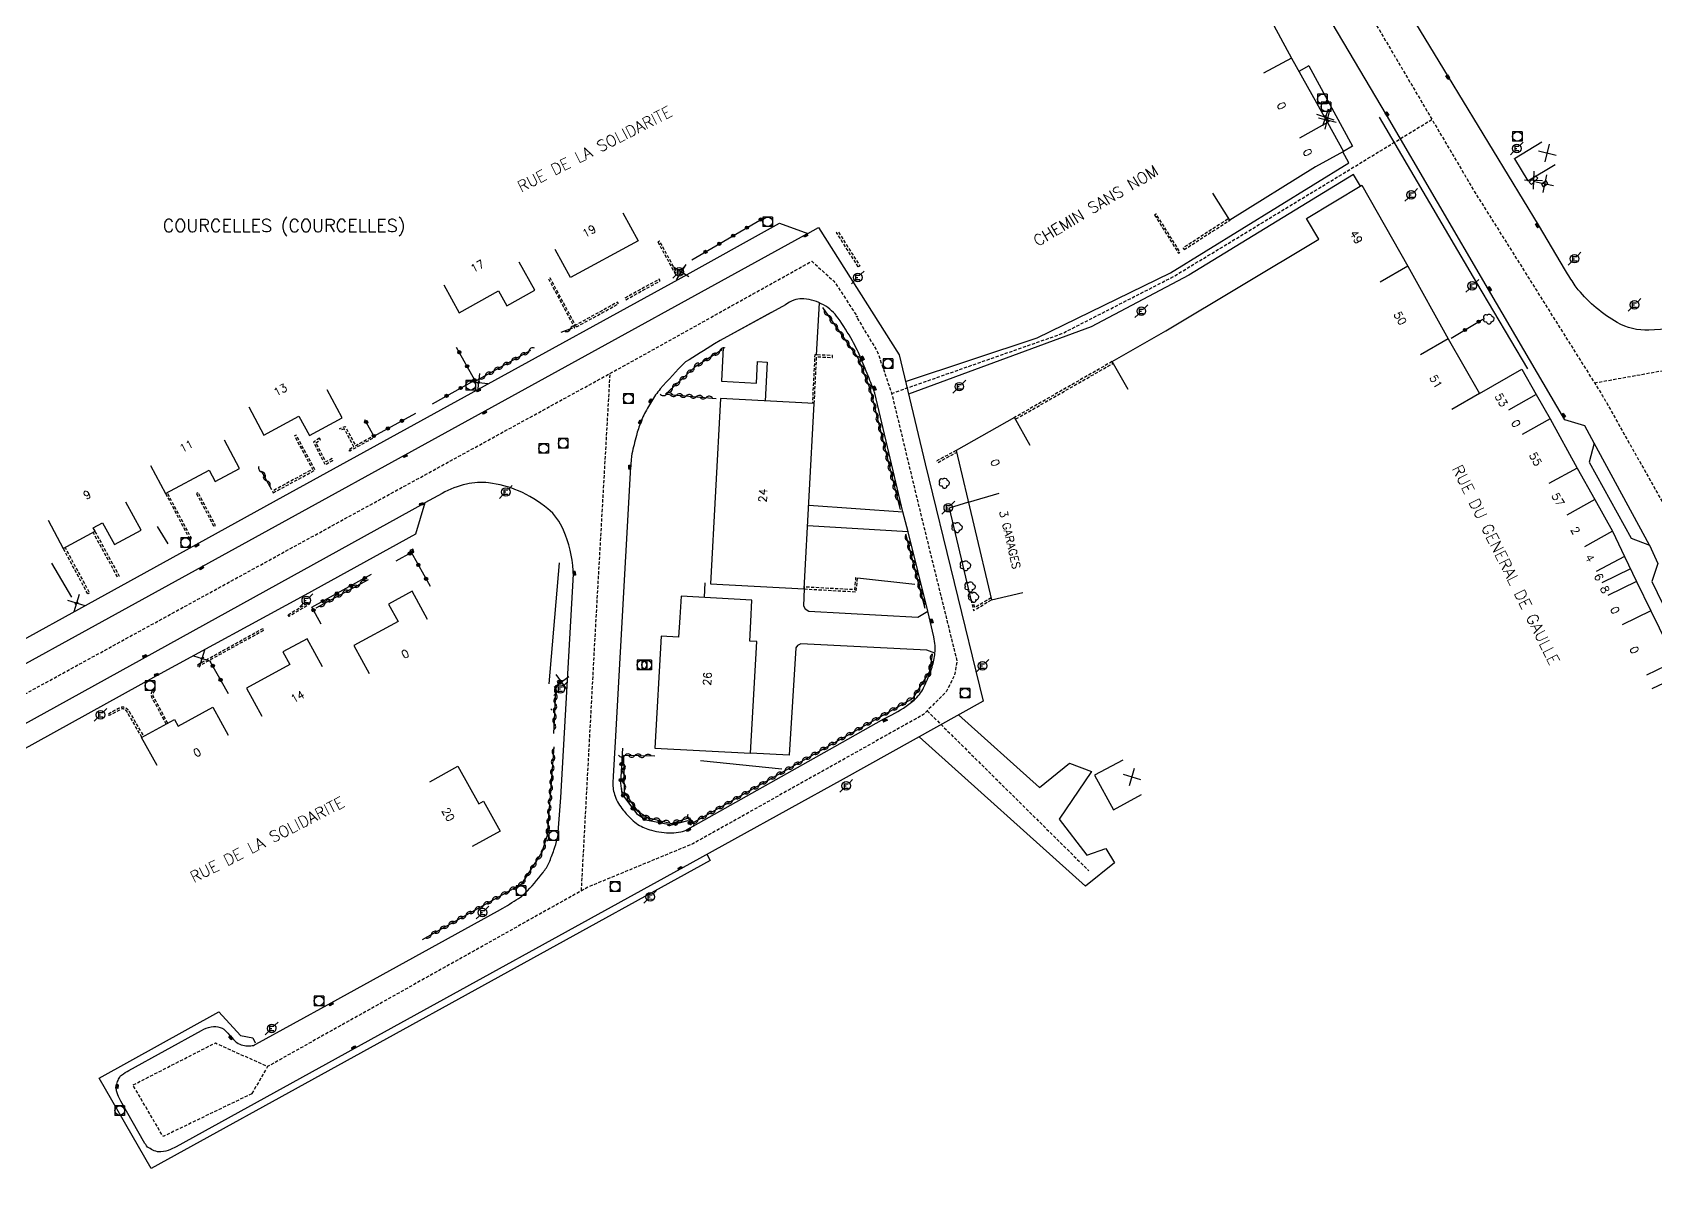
# Model space of a CAD drawing. Header units: millimetres. Extents: x 149999 to 151000, y 127000 to 128000.
# Drawn here: x 150493.7 to 150747.1, y 127612 to 127793.1 of the extents above; entities that cross this region are included whole.
import ezdxf
from ezdxf.enums import TextEntityAlignment as Align

# ---------------------------------------------------------------- set-up
doc = ezdxf.new("R2010")
doc.units = ezdxf.units.MM
doc.linetypes.add('DASHED', pattern=[0.75, 0.5, -0.25])
doc.layers.get('0').update_dxf_attribs({"linetype": 'CONTINUOUS'})
for name, color, linetype in [('W0001', 6, 'DASHED'), ('W0008', 7, 'CONTINUOUS'), ('W0017', 7, 'CONTINUOUS'), ('W0100', 7, 'CONTINUOUS'), ('W0112', 1, 'DASHED'), ('W0211', 2, 'CONTINUOUS'), ('W0300', 7, 'CONTINUOUS'), ('W0302', 3, 'CONTINUOUS'), ('W0310', 3, 'CONTINUOUS'), ('W0322', 7, 'CONTINUOUS'), ('W0330', 7, 'CONTINUOUS'), ('W0400', 7, 'CONTINUOUS'), ('W0420', 7, 'CONTINUOUS'), ('W0471', 7, 'CONTINUOUS'), ('W0980', 7, 'CONTINUOUS'), ('W0984', 7, 'CONTINUOUS'), ('W0989', 7, 'CONTINUOUS'), ('W0991', 7, 'CONTINUOUS'), ('W1102', 7, 'CONTINUOUS')]:
    doc.layers.add(name, color=color, linetype=linetype)
doc.styles.get("Standard").update_dxf_attribs({"font": 'romans.shx', "width": 0.85})

# ---------------------------------------------------------------- blocks, each defined once
blk = doc.blocks.new('T471')
for p, q in [((-0.333334, 0.333334), (-0.333334, -0.333334)), ((-0.333334, 0.333334), (0.333334, 0.333334)), ((-0.333334, 0), (0, 0)), ((0.500001, 0.500001), (1.000002, 1.000002)), ((-0.500001, -0.500001), (-1.000002, -1.000002)), ((-0.333334, -0.333334), (0.333334, -0.333334))]:
    blk.add_line(p, q)
blk.add_ellipse((0, 0), major_axis=(0.471405, 0.471405), ratio=1, start_param=5.4977871438, end_param=11.780972451)
blk = doc.blocks.new('t991o')
at = {"color": 0, "linetype": 'Continuous'}
for p, q in [((-1, 1), (1, -1)), ((-1, -1), (1, 1))]:
    blk.add_line(p, q, dxfattribs=at)
blk = doc.blocks.new('T420')
for p, q in [((0.75, 0.75), (-0.75, 0.75)), ((-0.75, 0.75), (-0.75, -0.75)), ((0.75, 0.75), (0.75, -0.75)), ((0.75, -0.75), (-0.75, -0.75))]:
    blk.add_line(p, q)
blk.add_ellipse((0, 0), major_axis=(-0.53, 0.53), ratio=1, start_param=3.926991, end_param=10.210176)
blk = doc.blocks.new('T400')
for p, q in [((-0.15, 0.3), (0.15, 0.3)), ((-0.15, -0.25), (-0.15, 0.3)), ((-0.15, 0.15), (0.15, 0.15)), ((-0.15, 0), (0.15, 0)), ((0.15, 0.3), (0.15, -0.25)), ((-0.15, -0.15), (0.15, -0.15)), ((-0.15, -0.25), (-0.15, -0.3)), ((-0.15, -0.3), (0.15, -0.3)), ((0.15, -0.3), (0.15, -0.25))]:
    blk.add_line(p, q)
blk = doc.blocks.new('T300')
for p, q in [((-0.8, 0.51), (-0.86, 0.34)), ((-0.86, 0.34), (-0.86, 0.17)), ((-0.86, 0.17), (-0.74, 0.06)), ((-0.69, 0.63), (-0.8, 0.51)), ((-0.8, -0.06), (-0.74, 0.06)), ((-0.74, 0.06), (-0.69, 0.11)), ((-0.57, 0.69), (-0.69, 0.63)), ((-0.46, 0.69), (-0.57, 0.69)), ((-0.29, 0.63), (-0.46, 0.69)), ((-0.29, 0.63), (-0.17, 0.74)), ((-0.23, 0.57), (-0.29, 0.63)), ((-0.17, 0.74), (-0.06, 0.8)), ((-0.06, 0.8), (0.06, 0.8)), ((0.06, 0.8), (0.23, 0.74)), ((0.23, 0.74), (0.34, 0.63)), ((0.34, 0.63), (0.4, 0.51)), ((0.46, 0.46), (0.34, 0.46)), ((0.4, 0.51), (0.4, 0.46)), ((0.57, 0.4), (0.46, 0.46)), ((0.57, 0.4), (0.69, 0.29)), ((0.69, 0.29), (0.74, 0.17)), ((0.74, 0.06), (0.69, -0.17)), ((0.74, 0.17), (0.74, 0.06)), ((-0.8, -0.17), (-0.8, -0.06)), ((-0.8, -0.23), (-0.8, -0.17)), ((-0.74, -0.34), (-0.8, -0.23)), ((-0.69, -0.4), (-0.74, -0.34)), ((-0.51, -0.46), (-0.69, -0.4)), ((-0.4, -0.46), (-0.51, -0.46)), ((-0.4, -0.46), (-0.34, -0.46)), ((-0.34, -0.46), (-0.34, -0.4)), ((-0.34, -0.51), (-0.34, -0.46)), ((-0.29, -0.63), (-0.34, -0.51)), ((-0.17, -0.74), (-0.29, -0.63)), ((-0.06, -0.8), (-0.17, -0.74)), ((0.06, -0.8), (-0.06, -0.8)), ((0.17, -0.74), (0.06, -0.8)), ((0.23, -0.69), (0.17, -0.74)), ((0.29, -0.46), (0.23, -0.46)), ((0.29, -0.63), (0.23, -0.69)), ((0.46, -0.4), (0.29, -0.46)), ((0.34, -0.51), (0.29, -0.63)), ((0.34, -0.51), (0.34, -0.46)), ((0.57, -0.34), (0.46, -0.4)), ((0.63, -0.29), (0.57, -0.34)), ((0.69, -0.17), (0.63, -0.29))]:
    blk.add_line(p, q)
blk = doc.blocks.new('t322o')
at = {"color": 0, "linetype": 'Continuous'}
for radius in [0.25, 0.15]:
    blk.add_circle((0, 0), radius, dxfattribs=at)
blk = doc.blocks.new('t310o')
at = {"color": 0, "linetype": 'Continuous'}
for centre, start, end in [((-0.5, 0.38), 216.8699, 323.1304), ((0.5, -0.37), 36.8699, 143.1303)]:
    blk.add_arc(centre, 0.625, start, end, dxfattribs=at)
blk = doc.blocks.new('t330o')
at = {"color": 0, "linetype": 'Continuous'}
for p, q in [((0.25, -0.25), (-0.25, 0.25)), ((-0.25, -0.25), (0.25, 0.25)), ((-0.25, 0.25), (-0.25, -0.25)), ((0.25, 0.25), (-0.25, 0.25)), ((0.25, -0.25), (0.25, 0.25)), ((-0.25, -0.25), (0.25, -0.25)), ((-0.25, -0.25), (-0.25, -0.25))]:
    blk.add_line(p, q, dxfattribs=at)

msp = doc.modelspace()

# ---------------------------------------------------------------- linework, layer by layer
at = {"layer": 'W0001', "flags": 128}
for points in [[(150519.81, 128000), (150549.8, 127968.97), (150601.26, 127916.13), (150645.68, 127870.75), (150662.98, 127853.04), (150677.03, 127835.6), (150696.45, 127806.35), (150718.88, 127768.24), (150738.87, 127736.37), (150751.19, 127714.49), (150800.44, 127613.98)], [(150627.84, 127736.74), (150654.44, 127746.08), (150671.89, 127755.01), (150712.23, 127779.54)], [(150414.11, 127646.95), (150488.96, 127687.84), (150586.24, 127741.16), (150615.38, 127757.39), (150618.84, 127754.26), (150622.53, 127748.67), (150622.31, 127748.78), (150625.66, 127743.19), (150627.89, 127736.59), (150632.13, 127718.93), (150638.06, 127694.83), (150637.61, 127692.6), (150636.38, 127690.14), (150632.8, 127686.56), (150596.78, 127666.36), (150580.38, 127659.59), (150530.39, 127631.57)], [(150767.61, 127743.72), (150737.63, 127738.34)], [(150579.4, 127659.04), (150581.66, 127700.86), (150583.89, 127739.87)], [(150633.39, 127687.15), (150658.62, 127662.17)]]:
    msp.add_lwpolyline(points, dxfattribs=at)
msp.add_lwpolyline([(150527.92, 127627.32), (150514.06, 127620.63), (150509.36, 127628.68), (150522.23, 127635.26), (150530.39, 127631.57)], close=True, dxfattribs=at)
at = {"layer": 'W0008'}
for p, q in [((150638.31, 127686.52), (150650.95, 127675.18)), ((150632.13, 127683.08), (150658.11, 127659.77)), ((150650.95, 127675.18), (150655.6, 127678.99)), ((150659.05, 127677.68), (150654.02, 127670.23)), ((150655.6, 127678.99), (150659.05, 127677.68)), ((150654.02, 127670.23), (150658.31, 127664.61)), ((150658.31, 127664.61), (150661.31, 127665.66)), ((150661.31, 127665.66), (150662.64, 127663.42)), ((150662.64, 127663.42), (150658.11, 127659.77))]:
    msp.add_line(p, q, dxfattribs=at)
at = {"layer": 'W0008', "flags": 128}
for points in [[(150737.55, 127728.99), (150736.1, 127731.7), (150732.99, 127732.59), (150721.08, 127752.97), (150705.13, 127780.27), (150691.64, 127803.1), (150677.64, 127826.83, 0.000935), (150674.02, 127832.95, 0.028077), (150673.88, 127833.15, 0.006539), (150670, 127838.14, 0.002599), (150659.99, 127850.5, 0.016727), (150656.6, 127854.38, 0.005907), (150646.52, 127864.9), (150643.27, 127868.2), (150635.31, 127876.52), (150625.68, 127886.35), (150591.83, 127921.04), (150562.2, 127951.42), (150526.77, 127987.75), (150514.81, 128000)], [(150767.39, 127749.2), (150756.1, 127747.17), (150746.12, 127746.63, -0.144161), (150741.16, 127747.81, -0.091184), (150735.08, 127752.94, -0.025399), (150734.45, 127753.79, -0.010573), (150733.08, 127755.95), (150728.84, 127763.08), (150714.79, 127786.2), (150700.78, 127809.29), (150696.36, 127816.63), (150695.18, 127820.93, -0.142197), (150695.23, 127824.01, -0.105787), (150697.22, 127827.6, -0.029473), (150699.85, 127830.27, -0.059668), (150701.36, 127831.33, -0.032514), (150702.23, 127831.73, -0.049986), (150702.83, 127831.9), (150728.24, 127836.16)], [(150473.84, 127688.14), (150519.25, 127713.11), (150531.77, 127720.04), (150563.21, 127737.33), (150594.52, 127754.56), (150610.35, 127763.32), (150614.75, 127761.71), (150616.43, 127762.66), (150629.02, 127742.77), (150633.08, 127725.72), (150642.14, 127688.65), (150620.26, 127676.47), (150594.81, 127662.43), (150543.97, 127634.4), (150516.09, 127619.02), (150515.21, 127618.62, -0.088898), (150513.74, 127618.23, -0.125993), (150512.68, 127618.42, -0.030259), (150511.82, 127618.87, -0.074191), (150511.51, 127619.13, -0.047446), (150511.48, 127619.16, -0.004927), (150511.24, 127619.57), (150507.47, 127626.14), (150507.24, 127626.6, -0.054612), (150506.81, 127627.76, -0.101079), (150506.77, 127628.44, -0.045993), (150506.97, 127629.23, -0.048717), (150507.3, 127629.92, -0.1021), (150507.58, 127630.24, -0.031915), (150508.73, 127630.97), (150520.04, 127637.18), (150520.44, 127637.39, -0.106804), (150521.96, 127637.82, -0.124379), (150523.29, 127637.56, -0.08259), (150523.64, 127637.32, -0.022536), (150524.7, 127636.21), (150525.06, 127635.79, 0.085979), (150525.81, 127635.18, 0.082072), (150526.76, 127634.84, 0.075359), (150527.78, 127634.8, 0.097052), (150528.54, 127635.04), (150540.33, 127641.52), (150566.3, 127655.85), (150567.14, 127656.34, 0.0153), (150569.9, 127658.05, 0.054925), (150570.6, 127658.63, 0.025875), (150573.41, 127661.89, 0.061506), (150574.34, 127663.44, 0.020816), (150575.1, 127665.39, 0.023441), (150575.63, 127667.16, 0.018812), (150575.74, 127667.72, 0.023552), (150575.79, 127668.17), (150576.17, 127673.58), (150578.18, 127708.52), (150578.13, 127709.05, 0.078236), (150576.61, 127715.38, 0.1238), (150574.14, 127718.72, 0.068443), (150569.56, 127721.52, 0.076703), (150564.91, 127722.76, 0.082131), (150561.44, 127722.56, 0.070289), (150557.64, 127721.12), (150554.93, 127719.64), (150553.49, 127714.73), (150536.2, 127705.23), (150513.06, 127692.61), (150480.8, 127674.8)]]:
    msp.add_lwpolyline(points, format="xyb", dxfattribs=at)
for points in [[(150727.22, 127740.58), (150719.24, 127754.04), (150704.02, 127779.91)], [(150630.01, 127738.59), (150650.57, 127745.43), (150671.37, 127755.58), (150699.26, 127772.78), (150698.32, 127774.51)], [(150701.07, 127769.14), (150699.99, 127770.93), (150674.24, 127755.19), (150658.99, 127747.12), (150630.48, 127736.63)], [(150614.75, 127761.71), (150472.73, 127683.59)], [(150609.01, 127749.38), (150601.07, 127745.02)], [(150746.22, 127713.02), (150737.55, 127728.99), (150736.8, 127725.99), (150743.35, 127714.12), (150746.22, 127713.02), (150747.51, 127710.18), (150746.54, 127707.33), (150765.02, 127669.25), (150767.89, 127668.18), (150775.03, 127654.3), (150774.16, 127651.36), (150790.56, 127620.19), (150794.9, 127612.04)], [(150476.59, 127676.38), (150554.93, 127719.64)], [(150639.83, 127719.73), (150636.85, 127718.82), (150640.32, 127704.06)], [(150598.98, 127664.74), (150599.51, 127663.78), (150512.18, 127615.64), (150504.1, 127629.76), (150522.78, 127640.12), (150526.14, 127636.43), (150528.08, 127636.05), (150528.43, 127635.28)]]:
    msp.add_lwpolyline(points, dxfattribs=at)
msp.add_lwpolyline([(150595.57, 127741.58, 0.019149), (150591.72, 127737.45, 0.044999), (150590.32, 127735.49, 0.014276), (150589.13, 127733.33, 0.029269), (150588.64, 127732.23, 0.022639), (150587.98, 127730.17, 0.016491), (150587.29, 127727.28, 0.016057), (150587.2, 127726.75, 0.017323), (150587.15, 127726.26), (150587.08, 127725.28), (150584.66, 127682.3), (150584.33, 127676.92), (150584.3, 127675.91, 0.097615), (150584.65, 127673.8, 0.082957), (150585.91, 127671.64, 0.028512), (150587.26, 127670.18, 0.046186), (150588.22, 127669.41, 0.083729), (150590.34, 127668.48, 0.060704), (150593.49, 127668.08, 0.057711), (150594.92, 127668.24, 0.0723), (150595.99, 127668.65), (150618.99, 127681.59), (150626.61, 127685.89), (150627.87, 127686.52, 0.0599), (150631.35, 127688.83, 0.10418), (150632.84, 127690.74, 0.033937), (150634.15, 127693.99, 0.053312), (150634.61, 127696.18, 0.044773), (150634.63, 127697.34, 0.037777), (150634.42, 127698.69), (150633.49, 127702.7), (150630.45, 127715.1), (150629.58, 127718.23), (150625.22, 127736.79, 0.031269), (150625.19, 127736.88, 0.003059), (150624.84, 127737.79, 0.00175), (150624.32, 127739.1, 0.000755), (150623.09, 127742.12, 0.032058), (150621.72, 127744.98, 0.024289), (150619.49, 127748.51, 0.112602), (150617.21, 127750.57, 0.107308), (150614.14, 127751.51, 0.086982), (150612.89, 127751.4, 0.07819), (150611.61, 127750.83), (150611.25, 127750.6), (150601.07, 127745.02), (150600.18, 127744.47, 0.001298), (150595.66, 127741.66, 0.05578)], format="xyb", close=True, dxfattribs=at)
at = {"layer": 'W0017'}
msp.add_line((150692.99, 127787.9), (150691.46, 127787.05), dxfattribs=at)
at = {"layer": 'W0017', "flags": 128}
for points in [[(150692.99, 127787.9), (150699.83, 127775.39), (150698.41, 127774.56)], [(150616.11, 127742.7), (150616.56, 127750.9)], [(150601.53, 127743.94), (150601.26, 127738.66), (150606.74, 127738.34), (150606.9, 127741.74), (150608.43, 127741.61), (150608.09, 127735.55)], [(150614.9, 127719.26), (150629.58, 127718.23)], [(150630.45, 127715.1), (150614.72, 127716.04)], [(150614.19, 127706.19), (150614.07, 127703.56), (150614.34, 127703.06), (150614.9, 127702.72), (150631.95, 127701.76), (150633.49, 127702.7)], [(150634.61, 127696.18), (150633.36, 127696.63), (150613.67, 127697.63), (150613.14, 127697.38), (150612.86, 127697.01), (150611.84, 127680.21), (150605.81, 127680.51)]]:
    msp.add_lwpolyline(points, dxfattribs=at)
at = {"layer": 'W0100', "flags": 128}
for points in [[(150674.19, 127808.26), (150678.57, 127810.68), (150682.36, 127803.83), (150690.3, 127789.14), (150695.92, 127779.06), (150698.41, 127774.56), (150694.03, 127772.14), (150680.66, 127763.81), (150678.02, 127768.05)], [(150729.37, 127776), (150725.1, 127773.41), (150727.2, 127769.94), (150731.48, 127772.53)], [(150725.06, 127773.5), (150725.08, 127773.44)], [(150664.76, 127737.37), (150662.28, 127741.71), (150670.65, 127746.5), (150694.57, 127760.83), (150692.63, 127764.09), (150701.26, 127769.26), (150708.47, 127756.62), (150714.76, 127745.28), (150719.67, 127736.74), (150726.24, 127740.52), (150728.51, 127736.58), (150730.66, 127732.77), (150734.89, 127725.05), (150737.65, 127720.18), (150740.43, 127715.2), (150742.29, 127711.27), (150744.18, 127707.34), (150746.43, 127702.78), (150750.24, 127694.92), (150745.74, 127692.74)], [(150585.89, 127764.97), (150588.28, 127760.57), (150577.69, 127754.84), (150575.31, 127759.23)], [(150557.89, 127753.71), (150560.32, 127749.34), (150566.46, 127752.75), (150567.75, 127750.44), (150572.13, 127752.87), (150569.7, 127757.25)], [(150527.45, 127734.65), (150529.82, 127730.24), (150535.27, 127733.18), (150536.91, 127730.14), (150542.04, 127732.9), (150539.67, 127737.3)], [(150615.76, 127735.14), (150601.13, 127735.93), (150599.54, 127706.98), (150614.19, 127706.19), (150615.76, 127735.15)], [(150649.47, 127728.6), (150647.01, 127732.96), (150637.92, 127727.81)], [(150512.09, 127725.49), (150514.46, 127721.09), (150521.25, 127724.74), (150522.21, 127722.97), (150526.01, 127725.01), (150523.64, 127729.42)], [(150637.94, 127727.83), (150643.45, 127704.51), (150648.32, 127705.66)], [(150496.1, 127716.92), (150498.48, 127712.52), (150503.45, 127715.2), (150503.16, 127715.74), (150504.61, 127716.53), (150506.49, 127713.11), (150510.63, 127715.37), (150508.24, 127719.76)], [(150555.36, 127701.42), (150552.98, 127705.82), (150549.29, 127703.82), (150550.76, 127701.11), (150543.86, 127697.38), (150546.23, 127692.98)], [(150538.95, 127694.03), (150536.55, 127698.41), (150532.78, 127696.34), (150533.85, 127694.4), (150527.08, 127690.69), (150529.48, 127686.3)], [(150746.63, 127690.61), (150751.14, 127692.78), (150753.8, 127687.23), (150749.29, 127685.07)], [(150513.14, 127678.59), (150510.71, 127682.96), (150515.86, 127685.81), (150516.44, 127684.75), (150521.83, 127687.74), (150524.25, 127683.36)], [(150574.81, 127687.26), (150574.64, 127687.48)], [(150555.75, 127676.06), (150560.12, 127678.49), (150563.38, 127672.64), (150564.09, 127673.04), (150566.69, 127668.37), (150562.32, 127665.94)], [(150663.95, 127679.46), (150659.55, 127677.07), (150662.47, 127671.7), (150666.87, 127674.09)]]:
    msp.add_lwpolyline(points, dxfattribs=at)
for points in [[(150695.63, 127779.59), (150695.4, 127780.05), (150695.59, 127780.15), (150695.82, 127779.69)], [(150695.9, 127779.1), (150695.63, 127779.55), (150695.84, 127779.67), (150696.1, 127779.23)], [(150727.38, 127769.76), (150727.75, 127769.38), (150728.77, 127770.35), (150728.4, 127770.74)], [(150729.32, 127769.44), (150729.58, 127769.04), (150730.34, 127769.54), (150730.08, 127769.94)], [(150595.15, 127755.76), (150595.16, 127755.72), (150594.82, 127755.64), (150594.81, 127755.67)], [(150563.44, 127738.61), (150563.19, 127738.41), (150563.29, 127738.29), (150563.54, 127738.49)], [(150500.34, 127703.97), (150500.65, 127704.13), (150500.74, 127703.96), (150500.43, 127703.8)], [(150591.86, 127698.81), (150590.88, 127681.32), (150605.81, 127680.51), (150606.77, 127697.99), (150605.7, 127698.05), (150605.87, 127701.08), (150606.02, 127704.45), (150594.95, 127705.08), (150594.75, 127701.72), (150594.58, 127698.66)], [(150520.04, 127695.15), (150520.41, 127695.35), (150520.31, 127695.53), (150519.94, 127695.34)], [(150576.2, 127691.87), (150576.14, 127691.51), (150576.37, 127691.47), (150576.42, 127691.83)]]:
    msp.add_lwpolyline(points, close=True, dxfattribs=at)
at = {"layer": 'W0112', "flags": 128}
for points in [[(150668.92, 127764.59), (150672.63, 127758.66), (150672.88, 127758.82), (150669.18, 127764.75)], [(150673.51, 127759.21), (150680.66, 127763.81), (150680.5, 127764.06), (150673.35, 127759.46)], [(150622.64, 127756.49), (150619.24, 127761.86), (150619.49, 127762.02), (150622.89, 127756.65)], [(150591.33, 127760.41), (150593.96, 127755.58), (150594.23, 127755.72), (150591.6, 127760.55)], [(150574.25, 127754.65), (150578.34, 127746.98), (150585.18, 127750.74), (150585.04, 127751), (150578.46, 127747.39), (150574.51, 127754.79)], [(150586.33, 127751.37), (150591.68, 127754.31), (150591.53, 127754.57), (150586.19, 127751.63)], [(150662.28, 127741.71), (150647.01, 127732.96), (150647.16, 127732.7), (150662.43, 127741.45)], [(150542.37, 127731.21), (150541.77, 127730.98), (150541.66, 127731.26), (150542.51, 127731.58), (150544.12, 127728.57), (150546.89, 127730.1), (150547.03, 127729.84), (150543.21, 127727.72), (150543.07, 127727.98), (150543.86, 127728.42)], [(150531.28, 127721.21), (150537.81, 127724.77), (150534.85, 127730.23), (150534.58, 127730.09), (150537.4, 127724.89), (150531.14, 127721.47)], [(150538.49, 127729.74), (150537.55, 127729.13), (150539.35, 127725.62), (150540.59, 127726.28), (150540.45, 127726.55), (150539.48, 127726.03), (150537.94, 127729.03), (150538.65, 127729.49)], [(150514.46, 127721.09), (150518.23, 127713.95), (150518.5, 127714.09), (150514.72, 127721.23)], [(150519.28, 127721.1), (150522, 127715.95), (150522.26, 127716.09), (150519.54, 127721.24)], [(150502.31, 127705.41), (150498.48, 127712.52), (150498.75, 127712.66), (150502.58, 127705.55)], [(150614.19, 127706.19), (150622.3, 127705.75), (150622.52, 127707.91), (150622.22, 127707.94), (150622.03, 127706.07), (150614.2, 127706.49)], [(150533.59, 127702.17), (150536.78, 127704.07), (150536.93, 127703.81), (150533.74, 127701.91)], [(150519.43, 127694.35), (150529.63, 127699.99), (150529.77, 127699.72), (150519.58, 127694.08)]]:
    msp.add_lwpolyline(points, close=True, dxfattribs=at)
for points in [[(150615.76, 127735.15), (150616.13, 127742.47), (150618.61, 127742.35), (150618.62, 127742.65), (150615.84, 127742.78), (150615.46, 127735.16)], [(150637.92, 127727.81), (150634.91, 127726.21), (150635.05, 127725.95), (150638.01, 127727.53)], [(150639.83, 127719.73), (150639.54, 127719.66)], [(150503.42, 127715.19), (150507.21, 127708.21), (150506.94, 127708.06), (150503.15, 127715.04)], [(150643.38, 127704.81), (150640.82, 127703.26), (150640.61, 127704.13), (150640.32, 127704.06), (150640.63, 127702.8), (150643.45, 127704.51)]]:
    msp.add_lwpolyline(points, dxfattribs=at)
for points in [[(150514.79, 127685.22), (150513, 127688.58), (150512.75, 127688.97, -0.088089), (150512.52, 127689.53, -0.125608), (150512.53, 127689.88, -0.086811), (150512.67, 127690.17, -0.086811), (150512.91, 127690.4), (150512.74, 127690.65, 0.086811), (150512.43, 127690.35, 0.086811), (150512.24, 127689.97, 0.125608), (150512.23, 127689.47, 0.088089), (150512.5, 127688.81), (150512.74, 127688.43), (150514.53, 127685.07)], [(150510.77, 127682.99), (150508.6, 127686.73, 0.018812), (150508.33, 127687.15, 0.065939), (150508.29, 127687.2, 0.098505), (150507.82, 127687.46, 0.18357), (150507.68, 127687.46), (150507.24, 127687.27), (150505.62, 127686.4), (150505.47, 127686.66), (150507.11, 127687.54), (150507.56, 127687.73, -0.18357), (150507.91, 127687.75, -0.098505), (150508.48, 127687.43, -0.065939), (150508.58, 127687.32, -0.018812), (150508.86, 127686.88), (150511.03, 127683.14)]]:
    msp.add_lwpolyline(points, format="xyb", dxfattribs=at)
at = {"layer": 'W0211', "flags": 128}
for points in [[(150574.36, 127691.36), (150575.98, 127710.26)], [(150622.52, 127707.91), (150631.45, 127706.93)], [(150597.99, 127679.37), (150610.72, 127678.06)]]:
    msp.add_lwpolyline(points, dxfattribs=at)
at = {"layer": 'W0302', "flags": 128}
for points in [[(150513.13, 127715.96), (150514.79, 127713.25)], [(150496.66, 127710.24), (150499.74, 127704.88)]]:
    msp.add_lwpolyline(points, dxfattribs=at)
at = {"layer": 'W0310', "flags": 128}
for points in [[(150617.04, 127750.16), (150622.64, 127742.22), (150624.45, 127737.51), (150629.16, 127718.58)], [(150576.22, 127746.29), (150578.04, 127746.97)], [(150563.03, 127738.76), (150571.5, 127743.49)], [(150601.37, 127743.54), (150597.16, 127740.9), (150592.55, 127736.61), (150600.45, 127735.96)], [(150529.4, 127724.66), (150531, 127721.72)], [(150633.07, 127703.14), (150630.05, 127714.77)], [(150537.99, 127703.22), (150546.13, 127707.68)], [(150590.87, 127680.08), (150585.98, 127680.19), (150586.07, 127674.42), (150588.1, 127671.52), (150589.72, 127670.46), (150593.47, 127669.56), (150596.26, 127670.46), (150596.7, 127669.58), (150631.19, 127689.15), (150633.8, 127693.3), (150634.21, 127695.97)], [(150575.08, 127683.61), (150575.47, 127691.15)], [(150554.59, 127651.41), (150570.08, 127660.14), (150573.24, 127664.94), (150574.09, 127667.7), (150575.12, 127681.52)]]:
    msp.add_lwpolyline(points, dxfattribs=at)
at = {"layer": 'W0322', "flags": 128}
for points in [[(150596.62, 127757.6), (150607.89, 127764.19)], [(150715.25, 127745.35), (150720.15, 127748.35)], [(150556.16, 127735.13), (150562.73, 127738.82), (150559.91, 127743.93)], [(150545.53, 127732.69), (150546.99, 127730.07), (150553.55, 127733.68)], [(150555.82, 127706.55), (150552.85, 127711.87), (150550.39, 127710.51)], [(150538.77, 127700.68), (150537.3, 127703.34), (150546.63, 127708.48)], [(150598.68, 127707.17), (150598.57, 127704.89)], [(150524.26, 127689.8), (150521.44, 127694.85)], [(150585.8, 127681.31), (150585.5, 127675.82), (150585.72, 127674.16), (150588.01, 127671.09), (150589.48, 127670.09), (150593.45, 127669.33), (150596.07, 127670.03), (150596.53, 127669.3)]]:
    msp.add_lwpolyline(points, dxfattribs=at)
at = {"layer": 'W1102'}
for p, q in [((150690.3, 127789.14), (150685.9, 127786.76)), ((150695.92, 127779.06), (150691.55, 127776.63)), ((150708.47, 127756.62), (150704.13, 127754.14)), ((150714.76, 127745.28), (150710.43, 127742.79)), ((150719.67, 127736.74), (150715.33, 127734.25)), ((150728.51, 127736.58), (150724.16, 127734.12)), ((150730.66, 127732.77), (150726.31, 127730.31)), ((150734.89, 127725.05), (150730.5, 127722.65)), ((150639.83, 127719.73), (150644.62, 127721.18)), ((150737.65, 127720.18), (150733.3, 127717.72)), ((150740.43, 127715.2), (150736.06, 127712.76)), ((150742.29, 127711.27), (150737.87, 127708.93)), ((150743.24, 127709.31), (150738.73, 127707.13)), ((150744.18, 127707.34), (150739.68, 127705.17)), ((150746.43, 127702.78), (150741.95, 127700.57))]:
    msp.add_line(p, q, dxfattribs=at)

# ---------------------------------------------------------------- block references
at = {"layer": 'W0300', "rotation": 359.96724}
for p in [(150721.13, 127748.34), (150636.11, 127722.7), (150638.1, 127715.78), (150639.41, 127709.8), (150640.13, 127706.5), (150640.68, 127704.89)]:
    msp.add_blockref('T300', p, dxfattribs=at)
at = {"layer": 'W0310'}
for p, rotation in [((150617.91, 127748.92), 305.2164474484458), ((150618.81, 127747.65), 305.2164474484458), ((150577.68, 127746.84), 20.5112834922144), ((150619.71, 127746.38), 305.2164474484458), ((150571.2, 127743.33), 29.18147326535301), ((150600.97, 127743.29), 212.0272998170065), ((150620.61, 127745.1), 305.2164474484458), ((150621.51, 127743.83), 305.2164474484458), ((150567.12, 127741.04), 29.18147326535301), ((150568.48, 127741.8), 29.18147326535301), ((150569.84, 127742.56), 29.18147326535301), ((150597.02, 127740.78), 222.9805208150312), ((150598.32, 127741.63), 212.0272998170065), ((150599.65, 127742.46), 212.0272998170065), ((150622.41, 127742.55), 305.2164474484458), ((150623.06, 127741.14), 290.9791457448122), ((150564.39, 127739.52), 29.18147326535301), ((150565.75, 127740.28), 29.18147326535301), ((150594.74, 127738.65), 222.9805208150312), ((150595.88, 127739.71), 222.9805208150312), ((150623.62, 127739.69), 290.9791457448122), ((150624.17, 127738.23), 290.9791457448122), ((150592.67, 127736.6), 355.283024835732), ((150593.6, 127737.59), 222.9805208150312), ((150594.23, 127736.47), 355.283024835732), ((150595.78, 127736.34), 355.283024835732), ((150597.34, 127736.21), 355.283024835732), ((150598.89, 127736.08), 355.283024835732), ((150624.64, 127736.74), 283.9730094321895), ((150625.02, 127735.23), 283.9730094321895), ((150625.39, 127733.72), 283.9730094321895), ((150625.77, 127732.2), 283.9730094321895), ((150626.15, 127730.69), 283.9730094321895), ((150626.52, 127729.18), 283.9730094321895), ((150626.9, 127727.66), 283.9730094321895), ((150627.28, 127726.15), 283.9730094321895), ((150529.51, 127724.46), 298.5924858471126), ((150530.25, 127723.09), 298.5924858471126), ((150627.65, 127724.63), 283.9730094321895), ((150628.03, 127723.12), 283.9730094321895), ((150628.41, 127721.61), 283.9730094321895), ((150628.78, 127720.09), 283.9730094321895), ((150630.33, 127713.7), 104.5716511765974), ((150630.72, 127712.19), 104.5716511765974), ((150631.11, 127710.68), 104.5716511765974), ((150631.5, 127709.17), 104.5716511765974), ((150631.9, 127707.66), 104.5716511765974), ((150542.09, 127705.47), 28.70562699038753), ((150543.46, 127706.22), 28.70562699038753), ((150544.83, 127706.97), 28.70562699038753), ((150632.29, 127706.15), 104.5716511765974), ((150632.68, 127704.65), 104.5716511765974), ((150539.36, 127703.97), 28.70562699038753), ((150540.72, 127704.72), 28.70562699038753), ((150634.06, 127695.02), 81.15875558758869), ((150633.06, 127692.13), 57.863567678965), ((150633.82, 127693.48), 81.15875558758869), ((150575.41, 127689.84), 86.98809402246658), ((150631.4, 127689.49), 57.863567678965), ((150632.23, 127690.81), 57.863567678965), ((150575.32, 127688.28), 86.98809402246658), ((150628.83, 127687.81), 29.56545049283173), ((150630.18, 127688.58), 29.56545049283173), ((150575.16, 127685.17), 86.98809402246658), ((150575.24, 127686.72), 86.98809402246658), ((150623.4, 127684.73), 29.56545049283173), ((150624.76, 127685.5), 29.56545049283173), ((150626.11, 127686.27), 29.56545049283173), ((150627.47, 127687.04), 29.56545049283173), ((150619.33, 127682.42), 29.56545049283173), ((150620.69, 127683.19), 29.56545049283173), ((150622.04, 127683.96), 29.56545049283173), ((150575.03, 127680.25), 85.7028653645364), ((150586.19, 127680.18), 178.740820273855), ((150587.75, 127680.15), 178.740820273855), ((150589.31, 127680.11), 178.740820273855), ((150615.26, 127680.11), 29.56545049283173), ((150616.62, 127680.88), 29.56545049283173), ((150617.97, 127681.65), 29.56545049283173), ((150574.8, 127677.14), 85.7028653645364), ((150574.91, 127678.69), 85.7028653645364), ((150586, 127678.83), 270.9103121304402), ((150586.03, 127677.27), 270.9103121304402), ((150609.83, 127677.03), 29.56545049283173), ((150611.19, 127677.8), 29.56545049283173), ((150612.55, 127678.57), 29.56545049283173), ((150613.9, 127679.34), 29.56545049283173), ((150574.68, 127675.58), 85.7028653645364), ((150586.23, 127674.2), 304.9014682937689), ((150586.05, 127675.72), 270.9103121304402), ((150605.76, 127674.72), 29.56545049283173), ((150607.12, 127675.49), 29.56545049283173), ((150608.47, 127676.26), 29.56545049283173), ((150574.44, 127672.47), 85.7028653645364), ((150574.56, 127674.03), 85.7028653645364), ((150587.12, 127672.92), 304.9014682937689), ((150588.01, 127671.64), 304.9014682937689), ((150601.69, 127672.41), 29.56545049283173), ((150603.05, 127673.18), 29.56545049283173), ((150604.4, 127673.95), 29.56545049283173), ((150574.21, 127669.36), 85.7028653645364), ((150574.33, 127670.92), 85.7028653645364), ((150589.28, 127670.75), 326.9327142019931), ((150590.72, 127670.22), 346.5065799162421), ((150592.24, 127669.86), 346.5065799162421), ((150593.75, 127669.65), 17.91325807977992), ((150595.24, 127670.13), 17.91325807977992), ((150596.47, 127670.03), 296.474779189226), ((150597.62, 127670.1), 29.56545049283173), ((150598.98, 127670.87), 29.56545049283173), ((150600.33, 127671.64), 29.56545049283173), ((150574.09, 127667.8), 85.7028653645364), ((150573.17, 127664.83), 56.62286872931326), ((150573.66, 127666.31), 73.05483265200817), ((150571.46, 127662.23), 56.62286872931326), ((150572.32, 127663.53), 56.62286872931326), ((150569.54, 127659.83), 29.4200331739993), ((150570.6, 127660.92), 56.62286872931326), ((150564.11, 127656.77), 29.4200331739993), ((150565.46, 127657.54), 29.4200331739993), ((150566.82, 127658.3), 29.4200331739993), ((150568.18, 127659.07), 29.4200331739993), ((150560.03, 127654.47), 29.4200331739993), ((150561.39, 127655.24), 29.4200331739993), ((150562.75, 127656), 29.4200331739993), ((150555.95, 127652.17), 29.4200331739993), ((150557.31, 127652.94), 29.4200331739993), ((150558.67, 127653.7), 29.4200331739993)]:
    msp.add_blockref('t310o', p, dxfattribs=dict(at, rotation=rotation))
at = {"layer": 'W0322'}
for p, rotation in [((150607.41, 127763.91), 30.31320180762395), ((150603.09, 127761.38), 30.31320180762395), ((150605.25, 127762.64), 30.31320180762395), ((150598.78, 127758.86), 30.31320180762395), ((150600.93, 127760.12), 30.31320180762395), ((150717.38, 127746.65), 31.44291640183361), ((150719.51, 127747.96), 31.44291640183361), ((150560.33, 127743.17), 118.8586969127796), ((150561.54, 127740.98), 118.8586969127796), ((150562.71, 127738.8), 29.30002787733041), ((150558.34, 127736.36), 29.30002787733041), ((150560.53, 127737.58), 29.30002787733041), ((150545.77, 127732.27), 299.1205924420433), ((150549.17, 127731.27), 28.80012622349156), ((150551.36, 127732.47), 28.80012622349156), ((150546.98, 127730.09), 299.1205924420433), ((150552.58, 127711.72), 208.9902574225416), ((150545.58, 127707.9), 28.82400768633538), ((150553.92, 127709.95), 119.2515826062319), ((150555.14, 127707.77), 119.2515826062319), ((150541.2, 127705.49), 28.82400768633538), ((150543.39, 127706.69), 28.82400768633538), ((150537.56, 127702.86), 118.9389236291836), ((150539.01, 127704.28), 28.82400768633538), ((150521.82, 127694.17), 119.1737511131081), ((150523.04, 127691.99), 119.1737511131081), ((150585.67, 127678.82), 266.90961712667), ((150585.53, 127676.32), 266.90961712667), ((150585.92, 127673.9), 306.6633308483477), ((150587.41, 127671.89), 306.6633308483477), ((150589.25, 127670.25), 325.6603812967185), ((150591.66, 127669.67), 349.1603767122729), ((150594.1, 127669.5), 15.01749583498223), ((150596.32, 127669.63), 302.6030782549817)]:
    msp.add_blockref('t322o', p, dxfattribs=dict(at, rotation=rotation))
at = {"layer": 'W0330', "rotation": 200.1114899999999}
for p in [(150552.91, 127712.06), (150575.94, 127691.63)]:
    msp.add_blockref('t330o', p, dxfattribs=at)
at = {"layer": 'W0400'}
for p, rotation in [((150714.69, 127786.17), 31.00194028601103), ((150705.19, 127780.38), 213.4838546404565), ((150614.44, 127761.42), 120.7703109440062), ((150728.68, 127762.98), 28.39002997806601), ((150721.24, 127753.04), 210.8322151874122), ((150623.32, 127742.23), 203.9601431476158), ((150563.33, 127737.25), 119.8965814034284), ((150625.16, 127737.54), 200.1114899999999), ((150564.28, 127733.76), 120.7573740407841), ((150590.21, 127735.56), 324.9421224427132), ((150732.79, 127733.28), 214.0280212159031), ((150588.57, 127732.3), 337.1522123222804), ((150551.87, 127726.95), 290.1114899999999), ((150586.94, 127725.23), 356.8653097750351), ((150554.41, 127719.44), 290.1114899999999), ((150519.37, 127713.02), 121.7279812823578), ((150520.09, 127709.48), 123.3084422156506), ((150578.28, 127708.62), 184.7877130155767), ((150634.11, 127701.15), 197.2834519355143), ((150511.19, 127695.68), 290.1114899999999), ((150513.03, 127692.78), 290.1114899999999), ((150626.8, 127685.65), 290.1114899999999), ((150596.16, 127668.56), 120.9602348621276), ((150594.78, 127662.54), 297.8073550747359), ((150540.35, 127641.34), 122.6626308161444), ((150524.62, 127636.1), 41.86156039069927), ((150543.81, 127634.52), 298.9779191444308), ((150506.88, 127628.46), 172.3276385732035)]:
    msp.add_blockref('T400', p, dxfattribs=dict(at, rotation=rotation))
at = {"layer": 'W0420', "rotation": 359.96724}
for p in [(150695.09, 127782.73), (150695.67, 127781.52), (150725.57, 127776.88), (150608.49, 127763.55), (150627.26, 127741.39), (150562.11, 127738.02), (150586.73, 127735.92), (150573.49, 127728.13), (150576.55, 127728.93), (150517.57, 127713.43), (150588.84, 127694.31), (150589.6, 127694.31), (150512.02, 127691.07), (150639.3, 127689.91), (150575.05, 127667.63), (150584.65, 127659.67), (150569.96, 127659.05), (150538.42, 127641.82), (150507.3, 127624.69)]:
    msp.add_blockref('T420', p, dxfattribs=at)
at = {"layer": 'W0471', "rotation": 359.96724}
for p in [(150725.48, 127775.02), (150708.99, 127767.76), (150734.5, 127757.79), (150594.67, 127755.75), (150622.55, 127754.86), (150718.52, 127753.55), (150743.85, 127750.57), (150666.84, 127749.58), (150638.41, 127737.8), (150567.59, 127721.34), (150636.69, 127718.88), (150536.43, 127704.41), (150642.02, 127694.17), (150576.11, 127690.56), (150504.3, 127686.53), (150620.74, 127675.42), (150590.12, 127658.08), (150563.96, 127655.64), (150531.03, 127637.52)]:
    msp.add_blockref('T471', p, dxfattribs=at)
at = {"layer": 'W0991', "extrusion": (0, 0, -1)}
for p, rotation in [((-150695.61, 127779.87), 63.36347162149042), ((-150695.87, 127779.39), 59.02718728857566), ((-150594.99, 127755.7), 76.52887335208294), ((-150500.54, 127703.96), 332.8311319084186)]:
    msp.add_blockref('t991o', p, dxfattribs=dict(at, rotation=rotation))
at = {"layer": 'W0991'}
for p, rotation in [((150730.25, 127774.29), 31.23304496645175), ((150728.08, 127770.06), 313.8191447819787), ((150729.83, 127769.5), 303.1006839652161), ((150563.37, 127738.45), 38.68861168129494), ((150520.18, 127695.34), 27.92280273806621), ((150576.28, 127691.67), 81.4510154812662), ((150665.37, 127676.83), 28.5217722107395)]:
    msp.add_blockref('t991o', p, dxfattribs=dict(at, rotation=rotation))

# ---------------------------------------------------------------- texts
at = {"layer": 'W0980'}
msp.add_text('COURCELLES (COURCELLES)', height=2, dxfattribs=at).set_placement((150532.96, 127762.82), align=Align.MIDDLE)
at = {"layer": 'W0984'}
for s, rotation, p in [('0', 298.3945, (150688.73, 127781.68)), ('0', 298.3945, (150692.79, 127774.39)), ('19', 28.4501, (150580.6, 127762.1)), ('49', 300.9234, (150700.4, 127761.18)), ('17', 29.052, (150563.15, 127756.63)), ('50', 299.7079, (150707.26, 127748.49)), ('51', 299.8754, (150712.85, 127738.58)), ('13', 28.2949, (150532.38, 127737.3)), ('53', 299.8754, (150723.05, 127735.71)), ('0', 299.8754, (150725.34, 127732.02)), ('11', 28.2711, (150517.69, 127728.5)), ('0', 286.9182, (150644.02, 127725.92)), ('55', 298.6928, (150728.41, 127726.48)), ('9', 28.7002, (150502.21, 127720.92)), ('24', 86.5036, (150607.73, 127720.79)), ('57', 299.5837, (150731.91, 127720.17)), ('3 GARAGES', 283.2932, (150646.32, 127713.88)), ('2', 299.5837, (150734.64, 127715.32)), ('4', 299.1371, (150736.88, 127711.01)), ('6', 295.6957, (150738.29, 127708.05)), ('8', 295.7603, (150739.23, 127706.1)), ('0', 296.2805, (150740.82, 127702.87)), ('0', 28.3687, (150551.88, 127696.04)), ('0', 295.8245, (150743.84, 127696.66)), ('26', 86.3661, (150599.06, 127692.15)), ('14', 28.7298, (150535.06, 127689.36)), ('0', 28.9614, (150519.37, 127680.66)), ('20', 299.1031, (150558.59, 127670.95))]:
    msp.add_text(s, height=1.25, rotation=rotation, dxfattribs=at).set_placement(p, align=Align.MIDDLE)
at = {"layer": 'W0989'}
for s, rotation, p in [('RUE DE LA SOLIDARITE', 26.8637, (150581.46, 127774.92)), ('CHEMIN SANS NOM', 30.8595, (150659.72, 127766.08)), ('RUE DU GENERAL DE GAULLE', 296.4584, (150723.77, 127709.96)), ('RUE DE LA SOLIDARITE', 26.8637, (150530.33, 127667.02))]:
    msp.add_text(s, height=1.75, rotation=rotation, dxfattribs=at).set_placement(p, align=Align.MIDDLE)

doc.saveas('drawing.dxf')
